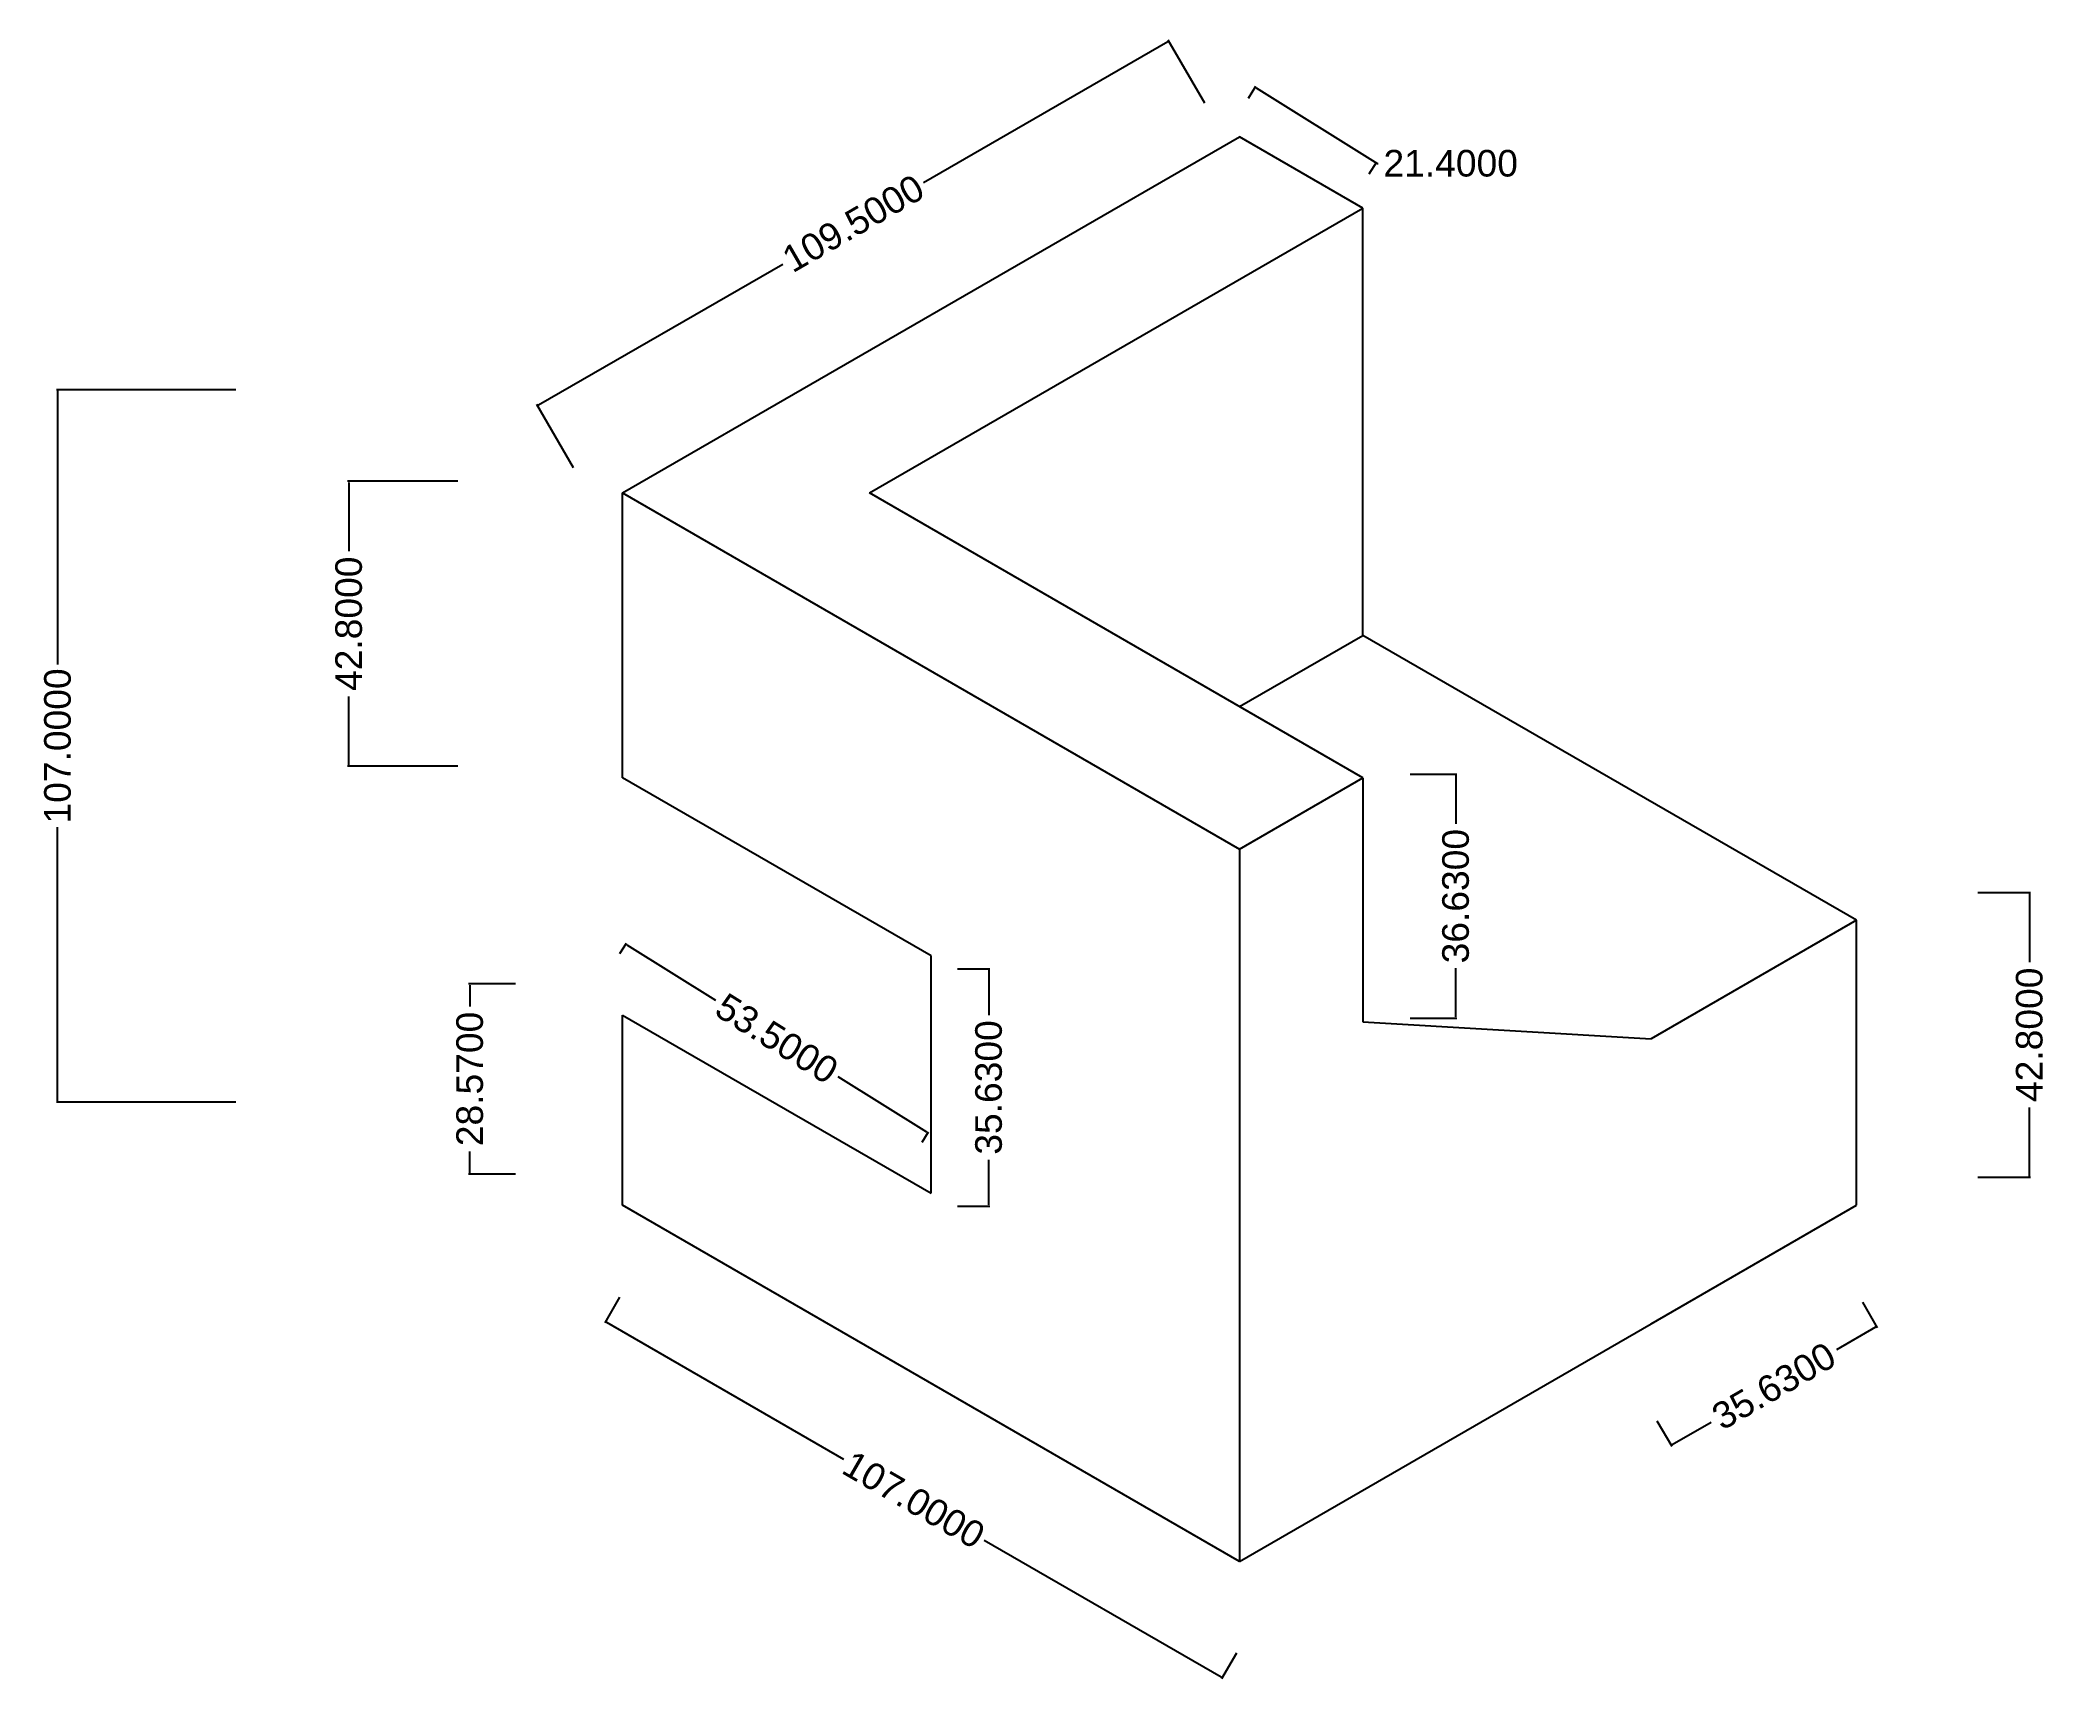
# Model space of a CAD drawing. Header units: centimetres. Extents: x 90 to 391, y 12 to 258.
import ezdxf

# ---------------------------------------------------------------- set-up
doc = ezdxf.new("R2010")
doc.units = ezdxf.units.CM
doc.header["$MEASUREMENT"] = 0
doc.styles.get("Standard").update_dxf_attribs({"font": ''})
doc.styles.get('Standard').set_extended_font_data('Arial')
doc.dimstyles.get("Standard").update_dxf_attribs({"dimtxt": 4, "dimasz": 0.18, "dimexe": 0.18, "dimexo": 0.0625, "dimgap": 1, "dimtad": 0, "dimtoh": 1, "dimdec": 4, "dimzin": 0, "dimdsep": 46, "dimtxsty": 'Standard', "dimcen": 0.09, "dimadec": 0, "dimazin": 0, "dimtfac": 1, "dimtdec": 4, "dimtofl": 0, "dimtmove": 0, "dimatfit": 3, "dimfxl": 1, "dimtolj": 1, "dimtzin": 0, "dimarcsym": 0})

# ---------------------------------------------------------------- blocks, each defined once
blk = doc.blocks.new('*D1')
at = {"color": 0, "lineweight": -2, "transparency": 16777216}
for p, q in [((152.36, 192), (135.79, 192)), ((135.97, 191.82), (135.97, 181.53)), ((135.97, 149.38), (135.97, 159.67)), ((152.36, 149.2), (135.79, 149.2))]:
    blk.add_line(p, q, dxfattribs=at)
at = {"color": 0, "transparency": 16777216}
for points in [[(135.94, 191.82), (136, 191.82), (135.97, 192)], [(135.94, 149.38), (136, 149.38), (135.97, 149.2)]]:
    blk.add_solid(points, dxfattribs=at)
at = {"layer": 'Defpoints', "color": 0, "transparency": 16777216}
for p in [(152.42, 192), (135.97, 149.2), (152.42, 149.2)]:
    blk.add_point(p, dxfattribs=at)
at = {"color": 0, "transparency": 16777216, "insert": (135.97, 170.6), "char_height": 4, "attachment_point": 5, "rotation": 90}
blk.add_mtext('\\A1;42.8000', dxfattribs=at)
blk = doc.blocks.new('*D2')
at = {"color": 0, "lineweight": -2, "transparency": 16777216}
for p, q in [((227.39, 118.75), (232.27, 118.75)), ((232.09, 118.57), (232.09, 111.78)), ((232.09, 83.3), (232.09, 90.09)), ((227.39, 83.12), (232.27, 83.12))]:
    blk.add_line(p, q, dxfattribs=at)
at = {"color": 0, "transparency": 16777216}
for points in [[(232.06, 118.57), (232.12, 118.57), (232.09, 118.75)], [(232.06, 83.3), (232.12, 83.3), (232.09, 83.12)]]:
    blk.add_solid(points, dxfattribs=at)
at = {"layer": 'Defpoints', "color": 0, "transparency": 16777216}
for p in [(227.33, 118.75), (227.33, 83.12), (232.09, 83.12)]:
    blk.add_point(p, dxfattribs=at)
at = {"color": 0, "transparency": 16777216, "insert": (232.09, 100.94), "char_height": 4, "attachment_point": 5, "rotation": 90}
blk.add_mtext('\\A1;35.6300', dxfattribs=at)
blk = doc.blocks.new('*D3')
at = {"color": 0, "lineweight": -2, "transparency": 16777216}
for p, q in [((161.02, 116.5), (153.97, 116.5)), ((154.15, 116.32), (154.15, 113.1)), ((154.15, 88.11), (154.15, 91.33)), ((161.02, 87.93), (153.97, 87.93))]:
    blk.add_line(p, q, dxfattribs=at)
at = {"color": 0, "transparency": 16777216}
for points in [[(154.12, 116.32), (154.18, 116.32), (154.15, 116.5)], [(154.12, 88.11), (154.18, 88.11), (154.15, 87.93)]]:
    blk.add_solid(points, dxfattribs=at)
at = {"layer": 'Defpoints', "color": 0, "transparency": 16777216}
for p in [(161.08, 116.5), (154.15, 87.93), (161.08, 87.93)]:
    blk.add_point(p, dxfattribs=at)
at = {"color": 0, "transparency": 16777216, "insert": (154.15, 102.22), "char_height": 4, "attachment_point": 5, "rotation": 90}
blk.add_mtext('\\A1;28.5700', dxfattribs=at)
blk = doc.blocks.new('*D4')
at = {"color": 0, "lineweight": -2, "transparency": 16777216}
for p, q in [((176.64, 69.45), (174.41, 65.59)), ((174.66, 65.66), (210.26, 45.11)), ((267.01, 12.34), (231.42, 32.89)), ((269.3, 15.95), (267.08, 12.09))]:
    blk.add_line(p, q, dxfattribs=at)
at = {"color": 0, "transparency": 16777216}
for points in [[(174.68, 65.69), (174.65, 65.63), (174.5, 65.75)], [(267.03, 12.37), (267, 12.31), (267.17, 12.25)]]:
    blk.add_solid(points, dxfattribs=at)
at = {"layer": 'Defpoints', "color": 0, "transparency": 16777216}
for p in [(176.67, 69.5), (269.33, 16), (267.17, 12.25)]:
    blk.add_point(p, dxfattribs=at)
at = {"color": 0, "transparency": 16777216, "insert": (220.84, 39), "char_height": 4, "attachment_point": 5, "rotation": 330}
blk.add_mtext('\\A1;107.0000', dxfattribs=at)
blk = doc.blocks.new('*D5')
at = {"color": 0, "lineweight": -2, "transparency": 16777216}
for p, q in [((363.33, 68.7), (365.55, 64.84)), ((365.31, 64.91), (359.45, 61.53)), ((332.47, 50.88), (334.7, 47.03)), ((334.76, 47.28), (340.61, 50.65))]:
    blk.add_line(p, q, dxfattribs=at)
at = {"color": 0, "transparency": 16777216}
for points in [[(365.29, 64.94), (365.32, 64.88), (365.46, 65)], [(334.75, 47.3), (334.78, 47.25), (334.61, 47.19)]]:
    blk.add_solid(points, dxfattribs=at)
at = {"layer": 'Defpoints', "color": 0, "transparency": 16777216}
for p in [(363.3, 68.75), (332.44, 50.94), (334.61, 47.19)]:
    blk.add_point(p, dxfattribs=at)
at = {"color": 0, "transparency": 16777216, "insert": (350.03, 56.09), "char_height": 4, "attachment_point": 5, "rotation": 30}
blk.add_mtext('\\A1;{\\fArial Unicode MS|b0|i0|c0|p2;35.6300}', dxfattribs=at)
blk = doc.blocks.new('*D6')
at = {"color": 0, "lineweight": -2, "transparency": 16777216}
for p, q in [((380.68, 130.25), (388.59, 130.25)), ((388.41, 130.07), (388.41, 119.78)), ((388.41, 87.63), (388.41, 97.92)), ((380.68, 87.45), (388.59, 87.45))]:
    blk.add_line(p, q, dxfattribs=at)
at = {"color": 0, "transparency": 16777216}
for points in [[(388.38, 130.07), (388.44, 130.07), (388.41, 130.25)], [(388.38, 87.63), (388.44, 87.63), (388.41, 87.45)]]:
    blk.add_solid(points, dxfattribs=at)
at = {"layer": 'Defpoints', "color": 0, "transparency": 16777216}
for p in [(380.62, 130.25), (380.62, 87.45), (388.41, 87.45)]:
    blk.add_point(p, dxfattribs=at)
at = {"color": 0, "transparency": 16777216, "insert": (388.41, 108.85), "char_height": 4, "attachment_point": 5, "rotation": 90}
blk.add_mtext('\\A1;42.8000', dxfattribs=at)
blk = doc.blocks.new('*D7')
at = {"color": 0, "lineweight": -2, "transparency": 16777216}
for p, q in [((259, 258.04), (222.32, 236.86)), ((264.54, 248.8), (259.07, 258.28)), ((164.48, 203.47), (201.16, 224.64)), ((169.71, 194.05), (164.24, 203.53))]:
    blk.add_line(p, q, dxfattribs=at)
at = {"color": 0, "transparency": 16777216}
for points in [[(258.99, 258.06), (259.02, 258.01), (259.16, 258.12)], [(164.47, 203.49), (164.5, 203.44), (164.33, 203.38)]]:
    blk.add_solid(points, dxfattribs=at)
at = {"layer": 'Defpoints', "color": 0, "transparency": 16777216}
for p in [(259.16, 258.12), (264.57, 248.75), (169.74, 194)]:
    blk.add_point(p, dxfattribs=at)
at = {"color": 0, "transparency": 16777216, "insert": (211.74, 230.75), "char_height": 4, "attachment_point": 5, "rotation": 30}
blk.add_mtext('\\A1;109.5000', dxfattribs=at)
blk = doc.blocks.new('*D8')
at = {"color": 0, "lineweight": -2, "transparency": 16777216}
for p, q in [((119.02, 205.75), (92.05, 205.75)), ((92.23, 205.57), (92.23, 164.47)), ((92.23, 98.93), (92.23, 140.03)), ((119.02, 98.75), (92.05, 98.75))]:
    blk.add_line(p, q, dxfattribs=at)
at = {"color": 0, "transparency": 16777216}
for points in [[(92.2, 205.57), (92.26, 205.57), (92.23, 205.75)], [(92.2, 98.93), (92.26, 98.93), (92.23, 98.75)]]:
    blk.add_solid(points, dxfattribs=at)
at = {"layer": 'Defpoints', "color": 0, "transparency": 16777216}
for p in [(119.08, 205.75), (92.23, 98.75), (119.08, 98.75)]:
    blk.add_point(p, dxfattribs=at)
at = {"color": 0, "transparency": 16777216, "insert": (92.23, 152.25), "char_height": 4, "attachment_point": 5, "rotation": 90}
blk.add_mtext('\\A1;107.0000', dxfattribs=at)
blk = doc.blocks.new('*D9')
at = {"color": 0, "lineweight": -2, "transparency": 16777216}
for p, q in [((271.1, 249.55), (272.23, 251.36)), ((272.29, 251.11), (290.12, 239.95)), ((289.24, 238.2), (290.37, 240.01)), ((290.28, 239.86), (290.43, 239.76)), ((290.43, 239.76), (290.61, 239.76))]:
    blk.add_line(p, q, dxfattribs=at)
at = {"color": 0, "transparency": 16777216}
for points in [[(272.3, 251.14), (272.27, 251.09), (272.13, 251.21)], [(290.14, 239.98), (290.11, 239.93), (290.28, 239.86)]]:
    blk.add_solid(points, dxfattribs=at)
at = {"layer": 'Defpoints', "color": 0, "transparency": 16777216}
for p in [(271.07, 249.5), (289.21, 238.15), (290.28, 239.86)]:
    blk.add_point(p, dxfattribs=at)
at = {"color": 0, "transparency": 16777216, "insert": (301.49, 239.76), "char_height": 4, "attachment_point": 5}
blk.add_mtext('\\A1;21.4000', dxfattribs=at)
blk = doc.blocks.new('*D10')
at = {"color": 0, "lineweight": -2, "transparency": 16777216}
for p, q in [((295.38, 148), (302.42, 148)), ((302.24, 147.82), (302.24, 140.53)), ((302.24, 111.55), (302.24, 118.84)), ((295.38, 111.37), (302.42, 111.37))]:
    blk.add_line(p, q, dxfattribs=at)
at = {"color": 0, "transparency": 16777216}
for points in [[(302.21, 147.82), (302.27, 147.82), (302.24, 148)], [(302.21, 111.55), (302.27, 111.55), (302.24, 111.37)]]:
    blk.add_solid(points, dxfattribs=at)
at = {"layer": 'Defpoints', "color": 0, "transparency": 16777216}
for p in [(295.31, 148), (295.31, 111.37), (302.24, 111.37)]:
    blk.add_point(p, dxfattribs=at)
at = {"color": 0, "transparency": 16777216, "insert": (302.24, 129.68), "char_height": 4, "attachment_point": 5, "rotation": 90}
blk.add_mtext('\\A1;36.6300', dxfattribs=at)
blk = doc.blocks.new('*D11')
at = {"color": 0, "lineweight": -2, "transparency": 16777216}
for p, q in [((176.7, 121.05), (177.67, 122.61)), ((177.73, 122.36), (191.07, 114.04)), ((222.81, 94.23), (209.48, 102.55)), ((222.09, 92.73), (223.06, 94.28))]:
    blk.add_line(p, q, dxfattribs=at)
at = {"color": 0, "transparency": 16777216}
for points in [[(177.75, 122.38), (177.71, 122.33), (177.58, 122.45)], [(222.83, 94.25), (222.8, 94.2), (222.96, 94.13)]]:
    blk.add_solid(points, dxfattribs=at)
at = {"layer": 'Defpoints', "color": 0, "transparency": 16777216}
for p in [(176.67, 121), (222.96, 94.13), (222.06, 92.68)]:
    blk.add_point(p, dxfattribs=at)
at = {"color": 0, "transparency": 16777216, "insert": (200.27, 108.29), "char_height": 4, "attachment_point": 5, "rotation": 328.0356}
blk.add_mtext('\\A1;53.5000', dxfattribs=at)

msp = doc.modelspace()

# ---------------------------------------------------------------- linework, layer by layer
for p, q in [((177.1022, 190.25), (269.76691, 243.75)), ((288.29986, 233.05), (269.76691, 243.75)), ((214.16808, 190.25), (288.29986, 233.05)), ((288.29986, 168.85), (288.29986, 233.05)), ((177.1022, 147.45), (177.1022, 190.25)), ((177.1022, 190.25), (269.76691, 136.75)), ((177.1022, 190.25), (195.63514, 179.55)), ((288.29986, 147.45), (214.16808, 190.25)), ((269.76691, 158.15), (288.29986, 168.85)), ((362.43163, 126.05), (288.29986, 168.85)), ((223.43455, 120.7), (177.1022, 147.45)), ((269.76691, 136.75), (288.29986, 147.45)), ((288.29986, 147.45), (288.29986, 110.82)), ((269.76691, 136.75), (269.76691, 29.75)), ((362.43163, 126.05), (331.57515, 108.235)), ((362.43163, 83.25), (362.43163, 126.05)), ((362.43163, 83.25), (362.43163, 126.05)), ((223.43455, 85.07), (223.43455, 120.7)), ((177.1022, 83.25), (177.1022, 111.82)), ((177.1022, 111.82), (223.43455, 85.07)), ((288.29986, 110.82), (331.57515, 108.235)), ((269.76691, 29.75), (177.1022, 83.25)), ((331.57515, 65.435), (362.43163, 83.25)), ((269.76691, 29.75), (331.57515, 65.435))]:
    msp.add_line(p, q)

# ---------------------------------------------------------------- dimensions: what is measured, and where the dimension line sits
for p1, p2, distance, picture, middle in [((169.74098, 194), (264.57076, 248.75), 10.82532, '*D7', (211.74321, 230.75)), ((271.06595, 249.5), (289.20934, 238.15199), 2.01358, '*D9', (301.49375, 239.76369)), ((119.07849, 205.75), (119.07849, 98.75), -26.84679, '*D8', (92.23171, 152.25)), ((176.66918, 121), (222.05738, 92.67754), 1.71389, '*D11', (200.2706, 108.2928)), ((176.66918, 69.5), (269.3339, 16), -4.33013, '*D4', (220.83648, 39))]:
    dim = msp.add_aligned_dim(p1=p1, p2=p2, distance=distance, dimstyle='Standard')
    dim.commit()
    dim.dimension.update_dxf_attribs({"geometry": picture, "text_midpoint": middle})
for base, p1, p2, picture, middle in [((135.96599, 149.2), (152.42047, 192), (152.42047, 149.2), '*D1', (135.96599, 170.6)), ((302.24287, 111.37), (295.31466, 148), (295.31466, 111.37), '*D10', (302.24287, 129.685)), ((388.41239, 87.45), (380.61816, 130.25), (380.61816, 87.45), '*D6', (388.41239, 108.85)), ((232.09481, 83.12), (227.33167, 118.75), (227.33167, 83.12), '*D2', (232.09481, 100.935)), ((154.15252, 87.93), (161.08073, 116.5), (161.08073, 87.93), '*D3', (154.15252, 102.215))]:
    dim = msp.add_linear_dim(base=base, p1=p1, p2=p2, angle=90, dimstyle='Standard')
    dim.commit()
    dim.dimension.update_dxf_attribs({"geometry": picture, "text_midpoint": middle})
dim = msp.add_aligned_dim(p1=(363.29766, 68.75), p2=(332.44117, 50.935), distance=4.33013, text='{\\fArial Unicode MS|b0|i0|c0|p2;<>}', dimstyle='Standard')
dim.commit()
dim.dimension.update_dxf_attribs({"geometry": '*D5', "text_midpoint": (350.03448, 56.0925)})

doc.saveas('drawing.dxf')
